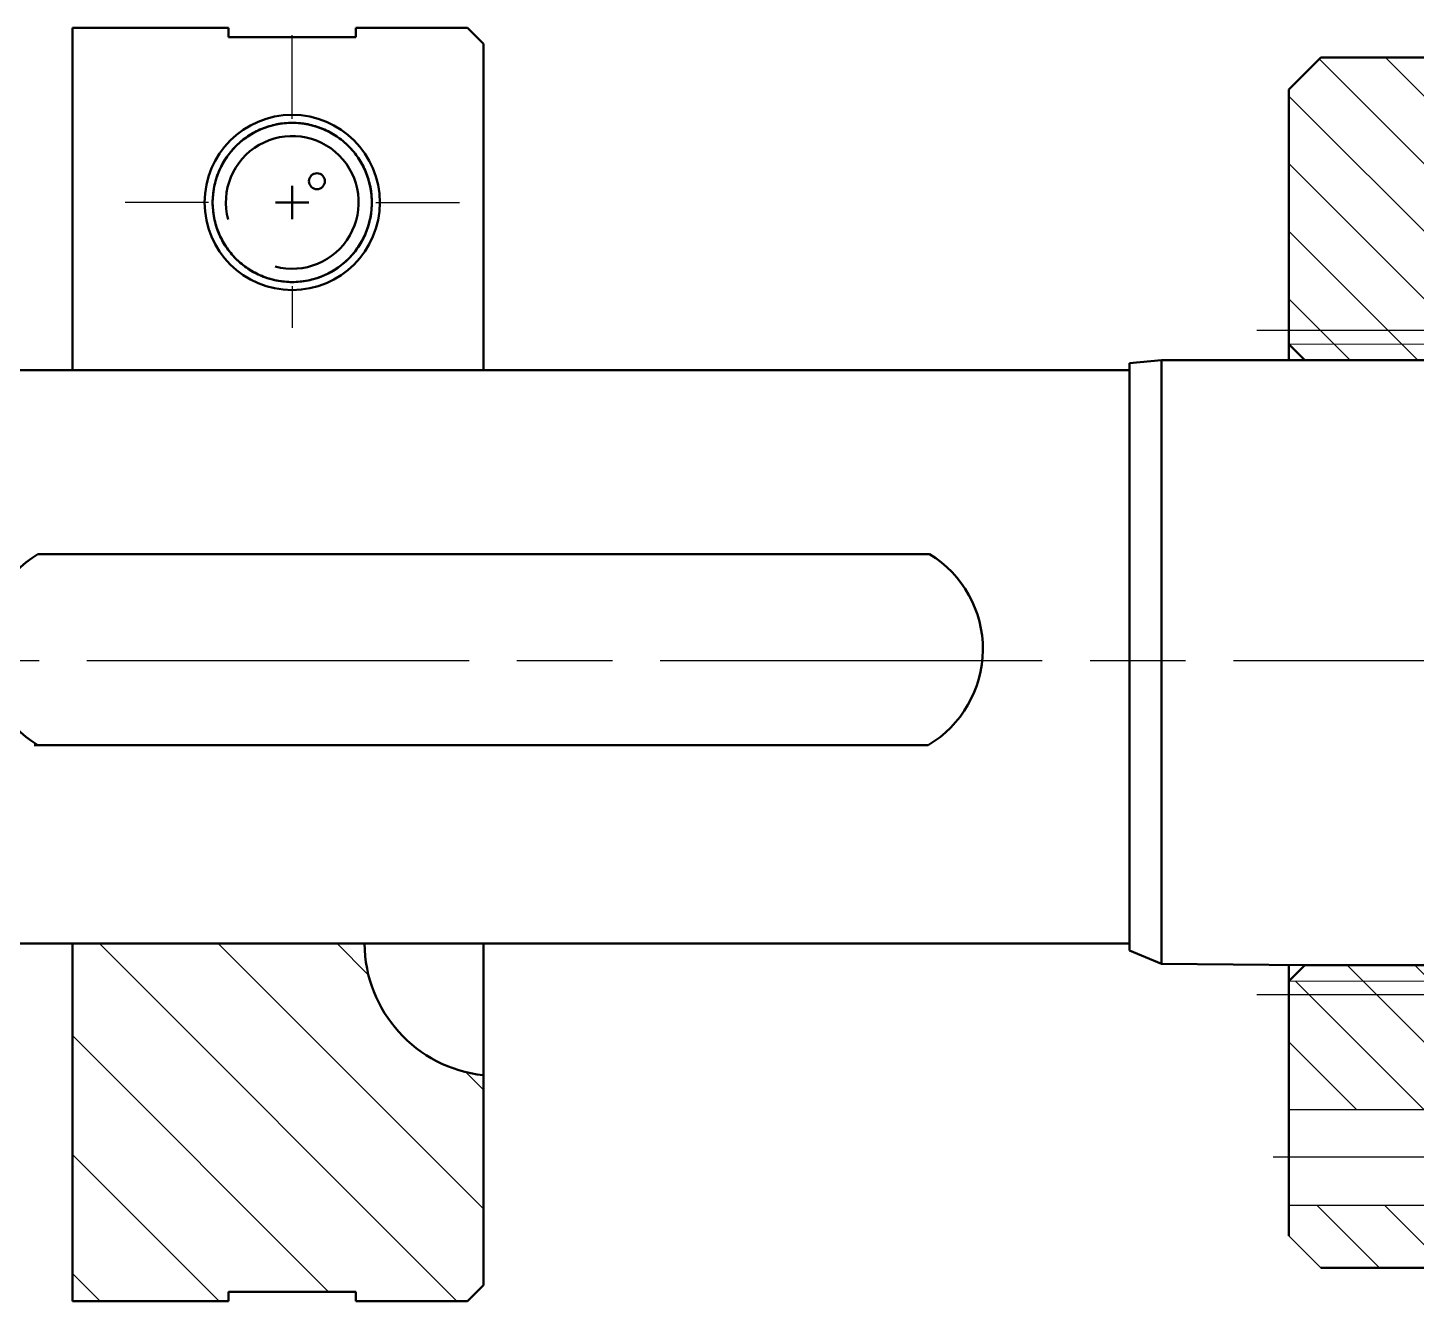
# Model space of a CAD drawing. Header units: millimetres. Extents: x 98 to 4367, y -12 to 2058.
# Drawn here: x 408 to 429.8, y 1270.19 to 1290.18 of the extents above; entities that cross this region are included whole.
import ezdxf

# ---------------------------------------------------------------- set-up
doc = ezdxf.new("R2010")
doc.units = ezdxf.units.MM
for name, pattern in [('AM_ISO08W050', [18, 12, -1.5, 3, -1.5]), ('AUSGEZOGEN', [0]), ('CENTER', [50.8, 31.75, -6.35, 6.35, -6.35])]:
    doc.linetypes.add(name, pattern=pattern)
doc.layers.get('0').update_dxf_attribs({"lineweight": 50})
for name, color, linetype, lineweight in [('AM_6', 7, 'Continuous', 30), ('AM_8', 7, 'Continuous', 30), ('DEFAULT_1', 7, 'CENTER', 30), ('L2STAR', 7, 'AUSGEZOGEN', 20), ('L5STAR', 7, 'AUSGEZOGEN', 50), ('M2STAR', 7, 'AM_ISO08W050', 30), ('S2STAR', 7, 'AUSGEZOGEN', 30)]:
    doc.layers.add(name, color=color, linetype=linetype, lineweight=lineweight)

# ---------------------------------------------------------------- blocks, each defined once
blk = doc.blocks.new('R159112030_21WDNA225')
blk.add_line((-32, 27.97), (-32, 24.97))
at = {"layer": 'AM_6'}
for p, q in [((-26.52, 56.431), (-31.044, 60.956)), ((-26.271, 54.061), (-32, 59.79)), ((-25.831, 51.5), (-32, 57.669)), ((-27.953, 51.5), (-32, 55.547)), ((-26.398, 28.732), (-30.166, 32.5)), ((-26.045, 30.5), (-28.045, 32.5)), ((-27.757, 27.97), (-31.787, 32)), ((-29.879, 27.97), (-32, 30.092)), ((-32, 27.97), (-23.983, 27.97)), ((-32.494, 26.481), (-23.645, 26.481)), ((-32, 24.97), (-23.983, 24.97)), ((-29.151, 23), (-31.121, 24.97)), ((-27.03, 23), (-29, 24.97)), ((-31, 23), (-32, 24))]:
    blk.add_line(p, q, dxfattribs=at)
at = {"layer": 'L2STAR'}
for p, q in [((-14, 52), (-32, 52)), ((-14, 32), (-32, 32))]:
    blk.add_line(p, q, dxfattribs=at)
at = {"layer": 'L5STAR'}
for p, q in [((-32, 60), (-31, 61)), ((-31, 61), (-27, 61)), ((-32, 51.5), (-32, 60)), ((-31.5, 51.5), (-32, 52)), ((-14.5, 51.5), (-31.5, 51.5)), ((-32, 24), (-32, 32.5)), ((-31.5, 32.5), (-32, 32)), ((-14.5, 32.5), (-31.5, 32.5)), ((-27, 23), (-31, 23))]:
    blk.add_line(p, q, dxfattribs=at)
at = {"layer": 'M2STAR'}
for p, q in [((-22.983, 52.43), (-33, 52.43)), ((-393.74, 42), (28.311, 42.085)), ((-22.983, 31.57), (-33, 31.57))]:
    blk.add_line(p, q, dxfattribs=at)
at = {"layer": 'S2STAR'}
for p, q in [((-26.769, 58.802), (-28.967, 61)), ((-30.074, 51.5), (-32, 53.426))]:
    blk.add_line(p, q, dxfattribs=at)

msp = doc.modelspace()

# ---------------------------------------------------------------- hatches: boundary and pattern name
at = {"layer": 'AM_8'}
h = msp.add_hatch(dxfattribs=at)
h.set_pattern_fill('_U', color=256, scale=1.32, angle=135, style=0, pattern_type=0)
h.set_pattern_definition([(135, (73.2517, 547.6162), (-0.933381, -0.933381), [])])
h.paths.add_polyline_path([(413.151, 1270.187), (414.901, 1270.187), (415.151, 1270.437), (415.151, 1273.735), (414.747, 1273.803), (414.393, 1273.957), (414.079, 1274.157), (413.826, 1274.414), (413.556, 1274.789), (413.393, 1275.117), (413.307, 1275.443), (413.286, 1275.801), (408.701, 1275.801), (408.701, 1270.187), (411.151, 1270.187), (411.151, 1270.337), (413.151, 1270.337)])

# ---------------------------------------------------------------- linework, layer by layer
at = {"linetype": 'Continuous'}
for p, q in [((411.151, 1290.179), (408.701, 1290.179)), ((408.701, 1284.801), (408.701, 1290.179)), ((411.151, 1290.029), (411.151, 1290.179)), ((414.901, 1290.179), (413.151, 1290.179)), ((413.151, 1290.029), (413.151, 1290.179)), ((413.151, 1290.029), (411.151, 1290.029)), ((415.151, 1284.801), (415.151, 1289.929)), ((412.151, 1287.699), (412.151, 1287.174)), ((412.413, 1287.437), (411.888, 1287.437)), ((408.701, 1270.187), (408.701, 1275.801)), ((415.151, 1270.437), (415.151, 1275.801)), ((413.151, 1270.337), (411.151, 1270.337)), ((411.151, 1270.337), (411.151, 1270.187)), ((413.151, 1270.337), (413.151, 1270.187)), ((415.151, 1270.437), (414.901, 1270.187)), ((411.151, 1270.187), (408.701, 1270.187)), ((414.901, 1270.187), (413.151, 1270.187))]:
    msp.add_line(p, q, dxfattribs=at)
for p, q in [((425.796, 1284.961), (425.296, 1284.911)), ((428.046, 1284.961), (425.796, 1284.961)), ((425.796, 1284.961), (425.796, 1275.483)), ((425.291, 1284.801), (405.99, 1284.801)), ((425.296, 1284.911), (425.296, 1275.693)), ((408.156, 1281.916), (422.156, 1281.916)), ((422.132, 1278.916), (408.097, 1278.916)), ((405.99, 1275.801), (425.296, 1275.801)), ((425.796, 1275.483), (425.296, 1275.693)), ((425.796, 1275.483), (428.046, 1275.461))]:
    msp.add_line(p, q)
for centre, radius in [((412.151, 1287.437), 1.375), ((412.151, 1287.437), 1.25), ((412.539, 1287.77), 0.125)]:
    msp.add_circle(centre, radius, dxfattribs=at)
msp.add_arc((412.151, 1287.437), 1.042, 255, 195, dxfattribs=at)
for centre, radius, start, end in [((409.058, 1280.416), 1.75, 121.0027, 238.9973), ((421.243, 1280.423), 1.75, 300.5384, 58.5392), ((415.382, 1275.819), 2.097, 180.4937, 263.6624)]:
    msp.add_arc(centre, radius, start, end)
for points, start_tangent, end_tangent in [([(414.901, 1290.179), (414.984, 1290.095), (415.068, 1290.012), (415.151, 1289.929)], (0.706824, -0.70739), (0.706809, -0.707405)), ([(412.151, 1286.187, 2), (411.907, 1286.211, 2), (411.673, 1286.282, 2), (411.456, 1286.398, 2), (411.267, 1286.553, 2), (411.112, 1286.742, 2), (410.996, 1286.958, 2), (410.925, 1287.193, 2), (410.901, 1287.437, 2), (410.925, 1287.681, 2), (410.996, 1287.915, 2), (411.112, 1288.131, 2), (411.267, 1288.321, 2), (411.456, 1288.476, 2), (411.673, 1288.592, 2), (411.907, 1288.663, 2), (412.151, 1288.687, 2)], (-0.999998, 0.001857), (0.999998, 0.001857)), ([(412.151, 1288.687, 2), (412.395, 1288.663, 2), (412.629, 1288.592, 2), (412.845, 1288.476, 2), (413.035, 1288.321, 2), (413.19, 1288.131, 2), (413.306, 1287.915, 2), (413.377, 1287.681, 2), (413.401, 1287.437, 2), (413.377, 1287.193, 2), (413.306, 1286.958, 2), (413.19, 1286.742, 2), (413.035, 1286.553, 2), (412.845, 1286.398, 2), (412.629, 1286.282, 2), (412.395, 1286.211, 2), (412.151, 1286.187, 2)], (0.999998, -0.001857), (-0.999998, -0.001857))]:
    msp.add_spline(points, degree=3, dxfattribs=dict(at, start_tangent=start_tangent, end_tangent=end_tangent))
at = {"layer": 'DEFAULT_1', "linetype": 'CENTER'}
for p, q in [((412.151, 1288.749), (412.151, 1290.062)), ((410.838, 1287.437), (409.526, 1287.437)), ((413.463, 1287.437), (414.776, 1287.437)), ((412.151, 1286.124), (412.151, 1285.468))]:
    msp.add_line(p, q, dxfattribs=at)

# ---------------------------------------------------------------- block references
at = {"xscale": 0.5, "yscale": 0.5, "zscale": 0.5}
msp.add_blockref('R159112030_21WDNA225', (443.796, 1259.211), dxfattribs=at)

doc.saveas('drawing.dxf')
